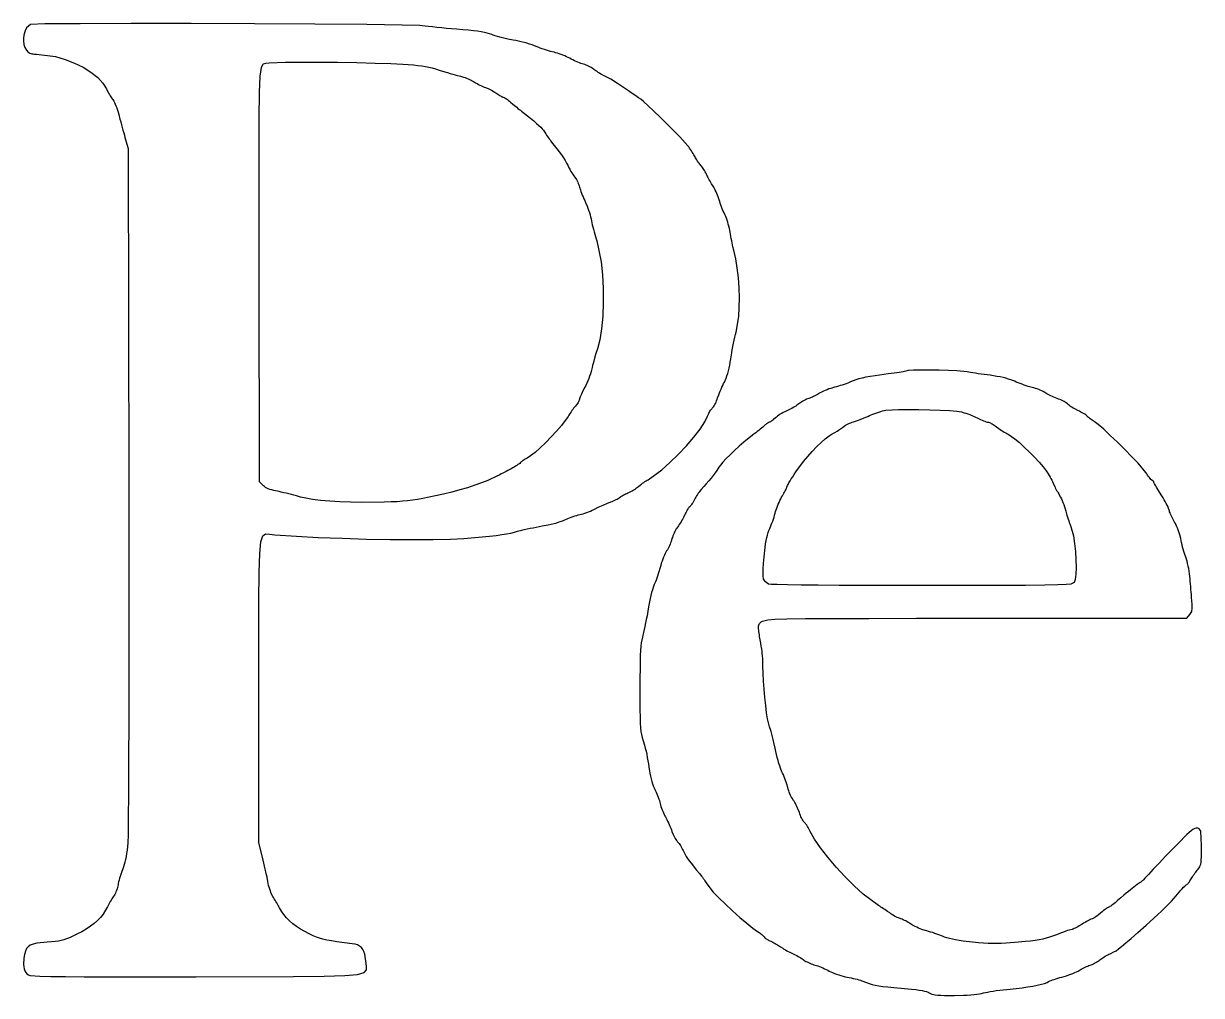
# Model space of a CAD drawing. Extents: x 5 to 1000, y 1 to 273.
# Drawn here: x 267.2 to 596.2, y 1.1 to 272.7 of the extents above; entities that cross this region are included whole.
import ezdxf

# ---------------------------------------------------------------- set-up
doc = ezdxf.new("R2010")
doc.units = 0
doc.layers.add('SILK_SCREEN', color=15, linetype='CONTINUOUS')

msp = doc.modelspace()

# ---------------------------------------------------------------- linework, layer by layer
at = {"layer": 'SILK_SCREEN'}
for points in [[(269.12, 272.42), (268.03, 271.45), (267.64, 270.67), (267.36, 269.77), (267.2, 268.79), (267.17, 267.8), (267.28, 266.85), (267.54, 265.98), (267.96, 265.25), (268.41, 264.76), (268.65, 264.58), (268.89, 264.43), (269.17, 264.32), (269.48, 264.24), (269.84, 264.18), (270.26, 264.15), (270.75, 264.12), (276.08, 263.42), (278.77, 262.65), (281.38, 261.63), (283.81, 260.43), (286.01, 259.06), (287.88, 257.58), (289.34, 256.02), (290.33, 254.42), (290.72, 253.63), (290.94, 253.23), (291.15, 252.85), (291.36, 252.5), (291.56, 252.17), (291.76, 251.88), (291.93, 251.64), (292.08, 251.46), (292.4, 250.96), (292.59, 250.58), (292.79, 250.14), (292.99, 249.63), (293.19, 249.08), (293.39, 248.5), (293.57, 247.9), (293.75, 247.29), (294.1, 245.93), (294.31, 245.18), (294.52, 244.41), (294.73, 243.63), (294.94, 242.86), (295.15, 242.13), (295.33, 241.44), (295.5, 240.83), (296.42, 237.71), (296.54, 143.12), (296.57, 106.8), (296.57, 91.44), (296.55, 78.06), (296.53, 66.74), (296.49, 57.57), (296.43, 50.62), (296.37, 45.99), (296.29, 43.75), (296.08, 41.69), (295.95, 40.77), (295.81, 39.91), (295.66, 39.12), (295.49, 38.39), (295.31, 37.7), (295.1, 37.06), (294.88, 36.46), (294.49, 35.47), (294.31, 34.93), (294.14, 34.39), (293.98, 33.86), (293.84, 33.34), (293.73, 32.86), (293.64, 32.42), (293.58, 32.04), (293.42, 31.29), (293.29, 30.89), (293.15, 30.48), (292.99, 30.08), (292.82, 29.69), (292.63, 29.33), (292.44, 29), (292.25, 28.71), (291.84, 28.11), (291.62, 27.76), (291.4, 27.39), (291.18, 27.02), (290.98, 26.64), (290.79, 26.27), (290.61, 25.92), (290.46, 25.58), (289.39, 23.79), (288.67, 22.92), (287.85, 22.08), (286.91, 21.25), (285.85, 20.45), (284.69, 19.68), (283.42, 18.93), (282.04, 18.21), (280, 17.24), (279.19, 16.9), (278.44, 16.63), (277.69, 16.43), (276.91, 16.29), (276.03, 16.17), (274.99, 16.08), (273.75, 16), (270.85, 15.7), (269.83, 15.47), (269.03, 15.16), (268.43, 14.74), (267.99, 14.19), (267.68, 13.49), (267.46, 12.6), (267.29, 11.5), (267.17, 9.81), (267.22, 9.12), (267.33, 8.51), (267.51, 7.99), (267.77, 7.55), (268.1, 7.19), (268.51, 6.89), (269, 6.67), (271.74, 6.5), (274.78, 6.44), (278.92, 6.39), (284.13, 6.36), (290.4, 6.34), (297.71, 6.32), (306.04, 6.32), (315.38, 6.33), (342.61, 6.4), (351.12, 6.49), (356.91, 6.67), (360.48, 7), (362.35, 7.53), (363.02, 8.29), (363, 9.33), (362.79, 10.71), (362.51, 12.62), (362.26, 13.37), (361.94, 14), (361.54, 14.51), (361.06, 14.92), (360.47, 15.23), (359.79, 15.45), (359, 15.58), (354.72, 16.11), (353.16, 16.34), (351.88, 16.57), (350.81, 16.81), (349.87, 17.09), (348.97, 17.42), (348.04, 17.81), (347, 18.29), (344.58, 19.61), (343.47, 20.36), (342.43, 21.15), (341.48, 21.98), (340.61, 22.85), (339.85, 23.74), (339.2, 24.66), (338.67, 25.58), (338.31, 26.26), (338.11, 26.63), (337.89, 27.01), (337.67, 27.39), (337.45, 27.76), (337.23, 28.12), (337.02, 28.45), (336.83, 28.75), (336.48, 29.42), (336.3, 29.85), (336.12, 30.32), (335.95, 30.82), (335.78, 31.35), (335.64, 31.88), (335.51, 32.4), (335.42, 32.92), (335.19, 34.12), (335.05, 34.84), (334.88, 35.63), (334.7, 36.44), (334.51, 37.28), (334.31, 38.12), (334.11, 38.93), (333.92, 39.71), (332.92, 43.79), (332.92, 86.04), (332.91, 111.37), (332.97, 119.25), (333.14, 124.57), (333.48, 127.83), (334.02, 129.5), (334.81, 130.07), (335.92, 130), (337.38, 129.79), (349.48, 129.1), (356.17, 128.84), (362.97, 128.64), (369.64, 128.52), (375.94, 128.47), (381.62, 128.49), (386.46, 128.6), (390.21, 128.79), (395.29, 129.24), (397.38, 129.45), (399.19, 129.66), (400.76, 129.87), (402.13, 130.08), (403.3, 130.3), (404.32, 130.54), (405.21, 130.79), (406.35, 131.1), (407.06, 131.27), (407.85, 131.45), (408.67, 131.63), (409.53, 131.81), (410.4, 131.98), (411.26, 132.14), (412.08, 132.29), (413.75, 132.61), (414.58, 132.8), (415.38, 133), (416.14, 133.2), (416.84, 133.41), (417.46, 133.61), (418, 133.81), (418.42, 134), (419.24, 134.37), (419.71, 134.56), (420.2, 134.75), (420.71, 134.93), (421.21, 135.09), (421.7, 135.24), (422.16, 135.36), (422.58, 135.46), (423.48, 135.69), (423.98, 135.85), (424.5, 136.03), (425.02, 136.23), (425.53, 136.44), (426.02, 136.66), (426.47, 136.87), (426.88, 137.08), (427.71, 137.51), (428.16, 137.73), (428.62, 137.94), (429.07, 138.14), (429.5, 138.33), (429.92, 138.49), (430.29, 138.64), (430.63, 138.75), (431.29, 138.99), (431.64, 139.14), (432, 139.3), (432.35, 139.47), (432.69, 139.64), (433.01, 139.82), (433.3, 140), (433.54, 140.17), (434.08, 140.52), (434.38, 140.7), (434.7, 140.89), (435.03, 141.07), (435.35, 141.24), (435.67, 141.4), (435.97, 141.54), (436.25, 141.67), (436.83, 141.92), (437.16, 142.09), (437.49, 142.28), (437.82, 142.48), (438.14, 142.69), (438.44, 142.9), (438.72, 143.12), (438.96, 143.33), (439.49, 143.78), (439.8, 144.01), (440.12, 144.25), (440.44, 144.48), (440.77, 144.69), (441.09, 144.89), (441.39, 145.07), (441.67, 145.21), (445.51, 147.95), (447.76, 149.98), (450.08, 152.26), (452.34, 154.68), (454.42, 157.09), (456.18, 159.37), (457.51, 161.38), (458.29, 163), (458.5, 163.55), (458.64, 163.83), (458.78, 164.11), (458.94, 164.38), (459.1, 164.63), (459.26, 164.85), (459.43, 165.05), (459.58, 165.21), (459.91, 165.6), (460.09, 165.87), (460.27, 166.18), (460.45, 166.52), (460.63, 166.89), (460.8, 167.28), (460.95, 167.68), (461.08, 168.08), (461.4, 168.97), (461.6, 169.47), (461.81, 169.99), (462.04, 170.53), (462.28, 171.06), (462.51, 171.57), (462.74, 172.06), (462.96, 172.5), (463.46, 173.61), (463.68, 174.23), (463.89, 174.89), (464.09, 175.61), (464.28, 176.37), (464.45, 177.18), (464.6, 178.04), (464.75, 178.96), (465.02, 180.62), (465.18, 181.51), (465.35, 182.42), (465.53, 183.32), (465.71, 184.2), (465.9, 185.02), (466.08, 185.76), (466.25, 186.42), (466.97, 190.8), (467.13, 193.35), (467.18, 196.06), (467.1, 198.84), (466.9, 201.64), (466.57, 204.37), (466.14, 206.97), (465.58, 209.38), (465.37, 210.29), (465.25, 210.83), (465.13, 211.4), (465.01, 212), (464.89, 212.6), (464.78, 213.2), (464.67, 213.78), (464.58, 214.33), (464.37, 215.43), (464.23, 216.02), (464.07, 216.61), (463.9, 217.19), (463.72, 217.74), (463.54, 218.26), (463.35, 218.73), (463.17, 219.13), (462.78, 219.93), (462.58, 220.4), (462.38, 220.9), (462.18, 221.41), (461.99, 221.93), (461.82, 222.44), (461.67, 222.92), (461.54, 223.38), (461.24, 224.27), (461.05, 224.74), (460.85, 225.22), (460.64, 225.69), (460.42, 226.13), (460.2, 226.55), (459.99, 226.93), (459.79, 227.25), (459.38, 227.88), (459.17, 228.23), (458.96, 228.6), (458.76, 228.98), (458.56, 229.35), (458.38, 229.7), (458.22, 230.04), (458.08, 230.33), (457.81, 230.93), (457.64, 231.24), (457.45, 231.56), (457.26, 231.87), (457.06, 232.17), (456.86, 232.45), (456.68, 232.7), (456.5, 232.92), (456.11, 233.38), (455.9, 233.65), (455.69, 233.94), (455.48, 234.24), (455.28, 234.55), (455.1, 234.85), (454.93, 235.14), (454.79, 235.42), (454.45, 236.02), (454.23, 236.36), (454, 236.73), (453.76, 237.1), (453.5, 237.47), (453.25, 237.83), (452.99, 238.18), (452.75, 238.5), (450.49, 241.01), (448.84, 242.72), (447, 244.58), (445.12, 246.44), (443.3, 248.19), (441.69, 249.71), (440.41, 250.85), (439.58, 251.5), (438.96, 251.93), (438.59, 252.19), (438.19, 252.46), (437.78, 252.75), (437.36, 253.03), (436.94, 253.32), (436.54, 253.58), (436.17, 253.83), (433.92, 255.38), (433.07, 255.95), (432.36, 256.41), (431.75, 256.8), (431.21, 257.12), (430.69, 257.41), (430.16, 257.68), (429.58, 257.96), (428.85, 258.33), (428.47, 258.55), (428.09, 258.77), (427.72, 258.99), (427.38, 259.22), (427.06, 259.44), (426.78, 259.64), (426.54, 259.83), (426.03, 260.2), (425.72, 260.39), (425.38, 260.57), (425.03, 260.74), (424.67, 260.9), (424.31, 261.05), (423.96, 261.18), (423.63, 261.29), (422.88, 261.53), (422.45, 261.69), (422, 261.87), (421.53, 262.07), (421.06, 262.29), (420.6, 262.51), (420.16, 262.73), (419.75, 262.96), (418.87, 263.39), (418.38, 263.61), (417.86, 263.83), (417.33, 264.03), (416.81, 264.22), (416.3, 264.39), (415.82, 264.52), (415.38, 264.62), (414.42, 264.86), (413.87, 265.02), (413.29, 265.2), (412.69, 265.4), (412.09, 265.61), (411.5, 265.82), (410.94, 266.04), (410.42, 266.25), (409.23, 266.71), (408.53, 266.94), (407.78, 267.16), (407, 267.38), (406.21, 267.58), (405.42, 267.76), (404.67, 267.91), (403.96, 268.04), (402.5, 268.31), (401.75, 268.48), (401, 268.66), (400.27, 268.84), (399.59, 269.04), (398.96, 269.23), (398.41, 269.41), (397.96, 269.58), (396.68, 269.99), (395.91, 270.17), (395.02, 270.33), (394, 270.49), (392.83, 270.64), (391.47, 270.79), (389.93, 270.93), (388.17, 271.08), (385.37, 271.32), (383.99, 271.45), (382.67, 271.57), (381.44, 271.7), (380.31, 271.82), (379.34, 271.93), (378.53, 272.03), (377.92, 272.13), (363.06, 272.42), (348.59, 272.52), (331.67, 272.6), (313.98, 272.65), (297.2, 272.66), (283.01, 272.62), (273.09, 272.54)], [(373.13, 261.33), (376.12, 261.11), (377.35, 260.98), (378.44, 260.84), (379.44, 260.68), (380.39, 260.49), (381.33, 260.26), (382.3, 259.99), (383.33, 259.67), (384.83, 259.19), (385.6, 258.95), (386.35, 258.73), (387.07, 258.52), (387.75, 258.32), (388.35, 258.16), (388.87, 258.02), (389.29, 257.92), (390.08, 257.7), (390.51, 257.56), (390.94, 257.4), (391.37, 257.22), (391.79, 257.04), (392.18, 256.85), (392.53, 256.65), (392.83, 256.46), (393.48, 256.07), (393.86, 255.87), (394.25, 255.66), (394.66, 255.46), (395.07, 255.27), (395.48, 255.09), (395.86, 254.93), (396.21, 254.79), (396.95, 254.51), (397.34, 254.33), (397.73, 254.14), (398.11, 253.93), (398.48, 253.72), (398.83, 253.52), (399.14, 253.31), (399.42, 253.12), (399.92, 252.76), (400.16, 252.6), (400.39, 252.45), (400.61, 252.33), (400.8, 252.22), (400.97, 252.15), (401.11, 252.1), (401.21, 252.08), (401.47, 252), (401.65, 251.89), (401.87, 251.76), (402.11, 251.59), (402.38, 251.4), (402.65, 251.18), (402.93, 250.95), (403.21, 250.71), (403.85, 250.16), (404.21, 249.87), (404.58, 249.56), (404.94, 249.26), (405.3, 248.97), (405.65, 248.69), (405.97, 248.43), (406.25, 248.21), (408.78, 246.21), (409.74, 245.44), (410.52, 244.78), (411.15, 244.21), (411.65, 243.71), (412.06, 243.27), (412.39, 242.84), (412.67, 242.42), (413.05, 241.83), (413.28, 241.5), (413.52, 241.15), (413.76, 240.81), (414.01, 240.46), (414.26, 240.13), (414.49, 239.82), (414.71, 239.54), (416.16, 237.7), (416.83, 236.81), (417.44, 235.95), (417.99, 235.14), (418.48, 234.38), (418.89, 233.69), (419.22, 233.07), (419.46, 232.54), (419.75, 231.95), (420.11, 231.31), (420.31, 230.99), (420.5, 230.68), (420.7, 230.38), (420.9, 230.11), (421.08, 229.88), (421.45, 229.37), (421.64, 229.05), (421.81, 228.72), (421.98, 228.36), (422.14, 228), (422.28, 227.64), (422.4, 227.29), (422.5, 226.96), (422.73, 226.19), (422.9, 225.74), (423.08, 225.24), (423.28, 224.73), (423.49, 224.21), (423.72, 223.69), (423.94, 223.18), (424.17, 222.71), (424.62, 221.68), (424.84, 221.09), (425.05, 220.49), (425.25, 219.87), (425.44, 219.25), (425.6, 218.66), (425.73, 218.1), (425.83, 217.58), (426.06, 216.47), (426.2, 215.84), (426.37, 215.17), (426.55, 214.49), (426.74, 213.81), (426.94, 213.16), (427.14, 212.53), (427.33, 211.96), (428.56, 206.11), (428.92, 202.5), (429.12, 198.65), (429.14, 194.73), (428.99, 190.92), (428.67, 187.38), (428.17, 184.28), (427.5, 181.79), (427.17, 180.77), (426.99, 180.19), (426.81, 179.58), (426.47, 178.32), (426.31, 177.71), (426.16, 177.12), (426.04, 176.58), (425.74, 175.44), (425.54, 174.79), (425.31, 174.13), (425.06, 173.46), (424.79, 172.8), (424.52, 172.17), (424.24, 171.58), (423.96, 171.04), (423.46, 170.03), (423.23, 169.56), (423.02, 169.11), (422.85, 168.71), (422.7, 168.36), (422.59, 168.07), (422.52, 167.85), (422.5, 167.71), (422.42, 167.41), (422.34, 167.22), (422.22, 167), (422.08, 166.77), (421.91, 166.52), (421.73, 166.26), (421.54, 166), (421.33, 165.75), (420.86, 165.18), (420.62, 164.86), (420.37, 164.52), (420.13, 164.18), (419.9, 163.84), (419.67, 163.51), (419.47, 163.2), (419.29, 162.92), (417.42, 160.36), (416.09, 158.81), (414.6, 157.19), (413.05, 155.6), (411.51, 154.12), (410.07, 152.84), (408.82, 151.84), (407.83, 151.21), (407.29, 150.92), (407.03, 150.77), (406.78, 150.62), (406.57, 150.47), (406.38, 150.33), (406.22, 150.21), (406.11, 150.09), (406.04, 150), (405.79, 149.77), (405.57, 149.6), (405.3, 149.42), (404.99, 149.21), (404.63, 148.99), (404.25, 148.76), (403.84, 148.53), (403.42, 148.29), (402.5, 147.8), (402.02, 147.54), (401.08, 147.04), (400.64, 146.81), (400.24, 146.59), (399.88, 146.41), (399.58, 146.25), (396.86, 144.99), (395.15, 144.32), (393.24, 143.65), (391.19, 142.99), (389.03, 142.35), (386.8, 141.74), (384.54, 141.17), (382.29, 140.67), (378.75, 139.95), (377.25, 139.69), (375.84, 139.47), (374.46, 139.31), (373.04, 139.18), (371.52, 139.07), (369.83, 138.99), (367.92, 138.92), (361.61, 138.84), (358.5, 138.9), (355.52, 139.02), (352.71, 139.19), (350.15, 139.42), (347.89, 139.7), (346, 140.02), (344.54, 140.38), (343.39, 140.71), (342.72, 140.88), (342.01, 141.07), (341.29, 141.25), (340.56, 141.42), (339.85, 141.59), (339.17, 141.74), (338.54, 141.88), (337.09, 142.18), (336.49, 142.34), (335.97, 142.51), (335.51, 142.69), (335.11, 142.88), (334.75, 143.08), (334.44, 143.3), (334.17, 143.54), (333.13, 144.58), (333, 202.46), (332.95, 235.81), (332.98, 246.27), (333.08, 253.44), (333.29, 257.92), (333.63, 260.37), (334.13, 261.39), (334.83, 261.63), (335.75, 261.71), (340.34, 261.89), (344.52, 261.91), (349.48, 261.89), (354.85, 261.83), (360.27, 261.75), (365.36, 261.63), (369.77, 261.49)], [(513.67, 175.58), (513.29, 175.47), (512.9, 175.39), (512.4, 175.29), (511.8, 175.19), (511.11, 175.09), (510.36, 174.98), (509.55, 174.86), (508.71, 174.75), (505.14, 174.28), (503.72, 174.06), (502.49, 173.84), (501.43, 173.61), (500.5, 173.37), (499.68, 173.12), (498.93, 172.85), (498.21, 172.54), (497.43, 172.21), (496.96, 172.03), (496.45, 171.85), (495.91, 171.67), (495.36, 171.5), (494.81, 171.33), (494.27, 171.18), (493.75, 171.04), (492.71, 170.74), (492.18, 170.56), (491.66, 170.37), (491.15, 170.17), (490.68, 169.96), (490.26, 169.76), (489.89, 169.56), (489.58, 169.38), (488.98, 169.02), (488.64, 168.84), (488.28, 168.66), (487.91, 168.48), (487.54, 168.31), (487.19, 168.16), (486.85, 168.03), (486.54, 167.92), (485.92, 167.69), (485.59, 167.55), (485.25, 167.38), (484.92, 167.2), (484.61, 167.01), (484.31, 166.81), (484.03, 166.61), (483.79, 166.42), (483.25, 166.02), (482.92, 165.8), (482.55, 165.58), (482.17, 165.36), (481.78, 165.14), (481.38, 164.94), (481, 164.75), (480.63, 164.58), (479.83, 164.21), (479.42, 163.99), (479, 163.75), (478.59, 163.49), (478.2, 163.23), (477.83, 162.98), (477.5, 162.73), (477.21, 162.5), (476.71, 162.06), (476.47, 161.86), (476.24, 161.69), (476.03, 161.54), (475.85, 161.42), (475.7, 161.33), (475.58, 161.27), (475.5, 161.25), (475.31, 161.19), (475.18, 161.12), (475.04, 161.03), (474.88, 160.92), (474.71, 160.79), (474.53, 160.65), (474.35, 160.5), (474.17, 160.33), (473.68, 159.89), (473.35, 159.61), (472.98, 159.31), (472.58, 158.99), (472.15, 158.66), (471.71, 158.33), (471.27, 157.99), (470.83, 157.67), (468.42, 155.72), (467.12, 154.58), (465.82, 153.39), (464.59, 152.21), (463.48, 151.1), (462.55, 150.11), (461.86, 149.3), (461.46, 148.71), (460.84, 147.75), (460.38, 147.12), (459.84, 146.41), (459.23, 145.66), (458.58, 144.87), (457.9, 144.07), (457.2, 143.27), (456.5, 142.5), (456.1, 142.02), (455.88, 141.73), (455.66, 141.41), (455.43, 141.07), (455.21, 140.73), (455, 140.38), (454.8, 140.04), (454.63, 139.71), (454.3, 139.08), (454.13, 138.79), (453.96, 138.52), (453.8, 138.27), (453.65, 138.06), (453.51, 137.88), (453.39, 137.75), (453.29, 137.67), (453.07, 137.46), (452.94, 137.28), (452.78, 137.05), (452.61, 136.78), (452.44, 136.48), (452.26, 136.16), (452.09, 135.82), (451.92, 135.46), (451.55, 134.7), (451.33, 134.3), (451.1, 133.88), (450.86, 133.47), (450.61, 133.08), (450.37, 132.71), (450.13, 132.37), (449.92, 132.08), (449.52, 131.46), (449.31, 131.1), (449.11, 130.71), (448.92, 130.31), (448.74, 129.9), (448.58, 129.5), (448.45, 129.11), (448.33, 128.75), (448.11, 127.99), (447.96, 127.59), (447.8, 127.17), (447.62, 126.76), (447.43, 126.36), (447.23, 125.98), (447.03, 125.64), (446.83, 125.33), (446.44, 124.61), (446.22, 124.13), (446, 123.61), (445.77, 123.04), (445.56, 122.45), (445.35, 121.85), (445.17, 121.25), (445, 120.67), (444.66, 119.48), (444.47, 118.88), (444.27, 118.29), (444.07, 117.72), (443.88, 117.19), (443.7, 116.71), (443.53, 116.29), (443.38, 115.96), (443.03, 115.08), (442.84, 114.45), (442.64, 113.71), (442.44, 112.89), (442.24, 112.01), (442.05, 111.08), (441.87, 110.13), (441.71, 109.17), (441.35, 107.18), (441.16, 106.17), (440.96, 105.18), (440.77, 104.22), (440.58, 103.33), (440.4, 102.52), (440.23, 101.82), (440.08, 101.25), (439.76, 99.65), (439.64, 98.69), (439.55, 97.54), (439.48, 96.14), (439.43, 94.44), (439.4, 92.36), (439.38, 89.86), (439.38, 86.88), (439.39, 80.93), (439.42, 78.83), (439.47, 77.19), (439.55, 75.9), (439.67, 74.86), (439.82, 73.98), (440.03, 73.16), (440.29, 72.29), (440.67, 71.01), (440.87, 70.23), (441.07, 69.4), (441.26, 68.51), (441.44, 67.61), (441.6, 66.71), (441.75, 65.83), (441.88, 65), (442.18, 63.22), (442.34, 62.4), (442.52, 61.62), (442.71, 60.9), (442.91, 60.24), (443.11, 59.65), (443.32, 59.12), (443.54, 58.67), (443.92, 57.88), (444.11, 57.43), (444.29, 56.96), (444.47, 56.48), (444.64, 56), (444.8, 55.54), (444.93, 55.11), (445.04, 54.71), (445.26, 53.91), (445.41, 53.47), (445.57, 53.02), (445.75, 52.57), (445.94, 52.13), (446.13, 51.71), (446.32, 51.33), (446.5, 51), (446.9, 50.25), (447.11, 49.81), (447.34, 49.35), (447.56, 48.86), (447.77, 48.37), (447.98, 47.88), (448.17, 47.41), (448.33, 46.96), (448.67, 46.13), (448.85, 45.73), (449.04, 45.35), (449.23, 45.01), (449.41, 44.7), (449.58, 44.44), (449.74, 44.23), (449.88, 44.08), (450.17, 43.78), (450.34, 43.55), (450.52, 43.28), (450.72, 42.98), (450.91, 42.65), (451.1, 42.3), (451.28, 41.94), (451.46, 41.58), (452.02, 40.47), (452.33, 39.94), (452.7, 39.37), (453.14, 38.75), (453.68, 38.04), (454.34, 37.21), (455.13, 36.23), (456.08, 35.08), (456.57, 34.48), (456.82, 34.15), (457.07, 33.81), (457.3, 33.47), (457.52, 33.15), (457.72, 32.83), (457.9, 32.55), (458.04, 32.29), (459.88, 30.02), (461.45, 28.39), (463.29, 26.59), (465.28, 24.73), (467.29, 22.93), (469.2, 21.29), (470.9, 19.95), (472.25, 19), (472.73, 18.69), (472.96, 18.52), (473.19, 18.34), (473.41, 18.16), (473.6, 17.98), (473.78, 17.81), (473.93, 17.65), (474.04, 17.5), (474.31, 17.22), (474.49, 17.07), (474.7, 16.92), (474.92, 16.77), (475.16, 16.62), (475.41, 16.48), (475.66, 16.36), (475.92, 16.25), (476.48, 16), (476.8, 15.84), (477.13, 15.67), (477.46, 15.48), (477.79, 15.28), (478.1, 15.09), (478.4, 14.89), (478.67, 14.71), (479.26, 14.31), (479.62, 14.08), (480.01, 13.85), (480.41, 13.63), (480.82, 13.4), (481.23, 13.19), (481.63, 13), (482, 12.83), (482.76, 12.46), (483.17, 12.26), (483.56, 12.04), (483.95, 11.82), (484.32, 11.6), (484.66, 11.39), (484.96, 11.19), (485.21, 11), (485.77, 10.65), (486.1, 10.48), (486.46, 10.3), (486.83, 10.13), (487.21, 9.97), (487.58, 9.82), (487.95, 9.69), (488.29, 9.58), (489.06, 9.35), (489.5, 9.19), (489.97, 9), (490.45, 8.8), (490.93, 8.59), (491.4, 8.37), (491.84, 8.14), (492.25, 7.92), (493.17, 7.49), (493.72, 7.27), (494.31, 7.06), (494.92, 6.86), (495.54, 6.67), (496.15, 6.51), (496.74, 6.36), (497.29, 6.25), (498.41, 6.03), (498.97, 5.9), (499.52, 5.77), (500.05, 5.64), (500.54, 5.5), (500.98, 5.37), (501.36, 5.24), (501.67, 5.12), (503.39, 4.45), (504.22, 4.2), (505.1, 3.99), (506.09, 3.81), (507.25, 3.65), (508.64, 3.49), (510.32, 3.34), (512.33, 3.17), (515.26, 2.88), (516.42, 2.75), (517.4, 2.61), (518.22, 2.48), (518.9, 2.34), (519.44, 2.18), (519.87, 2.02), (520.21, 1.83), (520.91, 1.49), (521.35, 1.37), (521.89, 1.28), (522.57, 1.21), (523.42, 1.17), (524.46, 1.14), (525.72, 1.13), (527.25, 1.12), (529.75, 1.18), (530.84, 1.23), (531.82, 1.29), (532.71, 1.36), (533.51, 1.46), (534.22, 1.56), (534.84, 1.69), (535.38, 1.83), (536.47, 2.08), (537.21, 2.21), (538.04, 2.34), (538.94, 2.47), (539.89, 2.6), (540.87, 2.72), (541.86, 2.82), (542.83, 2.92), (546.15, 3.28), (547.69, 3.5), (549.12, 3.74), (550.4, 3.99), (551.52, 4.25), (552.43, 4.5), (553.11, 4.76), (553.54, 5), (553.91, 5.19), (554.23, 5.31), (554.62, 5.46), (555.07, 5.61), (555.58, 5.77), (556.12, 5.93), (556.7, 6.09), (557.29, 6.25), (558.54, 6.63), (559.17, 6.84), (559.78, 7.06), (560.36, 7.28), (560.9, 7.51), (561.37, 7.73), (561.77, 7.93), (562.08, 8.12), (562.69, 8.48), (563.03, 8.66), (563.39, 8.84), (563.76, 9.02), (564.12, 9.19), (564.48, 9.34), (564.82, 9.47), (565.12, 9.58), (565.75, 9.81), (566.08, 9.96), (566.41, 10.13), (566.74, 10.32), (567.06, 10.51), (567.36, 10.7), (567.63, 10.9), (567.88, 11.08), (568.4, 11.47), (568.7, 11.67), (569.03, 11.88), (569.37, 12.08), (569.71, 12.27), (570.06, 12.45), (570.39, 12.61), (570.71, 12.75), (571.8, 13.27), (572.38, 13.63), (573.08, 14.14), (573.96, 14.84), (575.11, 15.8), (576.59, 17.07), (578.47, 18.72), (580.83, 20.79), (582.96, 22.7), (584.03, 23.7), (585.08, 24.7), (586.08, 25.68), (587.01, 26.6), (587.85, 27.46), (588.56, 28.23), (589.13, 28.88), (590.07, 30), (590.5, 30.5), (590.91, 30.95), (591.27, 31.34), (591.58, 31.65), (591.83, 31.88), (592.02, 32.03), (592.13, 32.08), (592.29, 32.18), (592.41, 32.3), (592.55, 32.46), (592.7, 32.65), (592.87, 32.87), (593.03, 33.11), (593.21, 33.38), (593.38, 33.67), (593.76, 34.27), (593.97, 34.6), (594.2, 34.93), (594.43, 35.26), (594.67, 35.58), (594.89, 35.88), (595.1, 36.14), (595.29, 36.38), (595.77, 37.06), (595.93, 37.42), (596.05, 37.84), (596.14, 38.36), (596.2, 39.01), (596.23, 39.82), (596.25, 40.84), (596.25, 42.08), (596.23, 43.7), (596.21, 44.45), (596.19, 45.14), (596.16, 45.76), (596.12, 46.3), (596.08, 46.73), (596.04, 47.06), (596, 47.25), (595.54, 47.79), (595.21, 47.88), (594.82, 47.86), (594.38, 47.73), (593.89, 47.49), (593.36, 47.14), (592.8, 46.68), (592.21, 46.13), (589.73, 43.61), (588.04, 41.87), (586.24, 39.99), (584.44, 38.11), (582.79, 36.37), (581.42, 34.91), (580.46, 33.88), (580.04, 33.42), (579.87, 33.24), (579.72, 33.12), (579.54, 32.97), (579.33, 32.81), (579.1, 32.63), (578.85, 32.45), (578.6, 32.27), (578.33, 32.08), (577.35, 31.37), (576.88, 31.01), (576.39, 30.63), (575.86, 30.19), (575.26, 29.7), (574.57, 29.12), (573.77, 28.43), (572.83, 27.63), (572.1, 27), (571.75, 26.72), (571.43, 26.47), (571.14, 26.25), (570.89, 26.08), (570.68, 25.94), (570.52, 25.86), (570.42, 25.83), (570.16, 25.73), (569.96, 25.6), (569.72, 25.44), (569.44, 25.24), (569.14, 25.01), (568.81, 24.75), (568.47, 24.47), (568.12, 24.17), (567.43, 23.59), (567.09, 23.33), (566.77, 23.09), (566.48, 22.89), (566.21, 22.73), (565.99, 22.6), (565.82, 22.53), (565.71, 22.5), (565.38, 22.41), (565.13, 22.3), (564.84, 22.15), (564.5, 21.98), (564.13, 21.77), (563.74, 21.54), (563.33, 21.3), (562.92, 21.04), (562.09, 20.54), (561.7, 20.31), (561.33, 20.11), (561, 19.93), (560.7, 19.79), (560.45, 19.68), (560.26, 19.61), (560.12, 19.58), (559.68, 19.49), (559.31, 19.38), (558.86, 19.23), (558.34, 19.05), (557.75, 18.84), (557.12, 18.61), (556.45, 18.35), (555.75, 18.08), (553.76, 17.36), (552.85, 17.09), (551.93, 16.86), (550.93, 16.67), (549.82, 16.49), (548.52, 16.33), (546.99, 16.17), (545.17, 16), (541.71, 15.72), (540.32, 15.64), (539.07, 15.6), (537.88, 15.6), (536.68, 15.64), (535.4, 15.72), (533.98, 15.84), (532.33, 16), (529.7, 16.31), (528.58, 16.47), (527.58, 16.64), (526.68, 16.81), (525.87, 17), (525.14, 17.21), (524.48, 17.43), (523.88, 17.67), (522.88, 18.05), (522.33, 18.25), (521.75, 18.46), (521.17, 18.66), (520.59, 18.84), (520.04, 19.01), (519.51, 19.17), (519.04, 19.29), (518.12, 19.59), (517.64, 19.76), (517.18, 19.95), (516.73, 20.15), (516.3, 20.35), (515.91, 20.56), (515.57, 20.76), (515.29, 20.96), (514.72, 21.34), (514.38, 21.53), (514.03, 21.73), (513.67, 21.92), (513.31, 22.09), (512.95, 22.25), (512.61, 22.39), (512.29, 22.5), (511.62, 22.76), (511.25, 22.92), (510.87, 23.11), (510.49, 23.31), (510.13, 23.52), (509.77, 23.74), (509.45, 23.95), (509.17, 24.17), (508.56, 24.6), (508.21, 24.84), (507.84, 25.09), (507.46, 25.34), (507.08, 25.59), (506.71, 25.82), (506.36, 26.03), (506.04, 26.21), (501.75, 29.43), (499.27, 31.71), (496.72, 34.27), (494.21, 36.99), (491.87, 39.73), (489.8, 42.38), (488.13, 44.8), (486.96, 46.88), (486.57, 47.64), (486.37, 48.01), (486.16, 48.35), (485.96, 48.67), (485.77, 48.95), (485.59, 49.19), (485.43, 49.37), (485.29, 49.5), (485.01, 49.84), (484.85, 50.09), (484.69, 50.38), (484.52, 50.71), (484.36, 51.06), (484.2, 51.43), (484.05, 51.82), (483.92, 52.21), (483.62, 53.05), (483.44, 53.48), (483.25, 53.91), (483.04, 54.32), (482.84, 54.71), (482.64, 55.06), (482.44, 55.37), (482.25, 55.63), (481.87, 56.22), (481.67, 56.59), (481.48, 57), (481.29, 57.43), (481.1, 57.88), (480.94, 58.33), (480.79, 58.78), (480.67, 59.21), (480.39, 60.15), (480.23, 60.67), (480.04, 61.19), (479.85, 61.72), (479.65, 62.24), (479.44, 62.73), (479.24, 63.18), (479.04, 63.58), (478.64, 64.58), (478.42, 65.23), (478.18, 65.97), (477.95, 66.76), (477.72, 67.6), (477.51, 68.46), (477.3, 69.32), (477.12, 70.17), (476.77, 71.82), (476.58, 72.64), (476.39, 73.42), (476.2, 74.16), (476.02, 74.82), (475.85, 75.39), (475.71, 75.86), (475.58, 76.21), (475.05, 78.39), (474.78, 80.12), (474.52, 82.14), (474.28, 84.35), (474.08, 86.66), (473.91, 88.95), (473.8, 91.14), (473.75, 93.12), (473.7, 94.56), (473.67, 95.28), (473.62, 95.99), (473.57, 96.66), (473.51, 97.29), (473.45, 97.86), (473.37, 98.35), (473.29, 98.75), (473.14, 99.54), (473.05, 99.99), (472.97, 100.47), (472.89, 100.95), (472.81, 101.44), (472.74, 101.91), (472.67, 102.37), (472.62, 102.79), (472.53, 103.88), (472.53, 104.27), (472.57, 104.58), (472.65, 104.84), (472.79, 105.06), (472.98, 105.27), (473.25, 105.48), (473.58, 105.71), (475.1, 106.09), (477.08, 106.22), (480.46, 106.32), (485.67, 106.39), (493.14, 106.43), (503.32, 106.46), (516.62, 106.49), (533.5, 106.5), (592.21, 106.54), (593.04, 107.54), (593.4, 108.08), (593.52, 108.36), (593.61, 108.68), (593.66, 109.03), (593.68, 109.46), (593.68, 109.95), (593.64, 110.55), (593.58, 111.25), (593.49, 112.42), (593.44, 113.1), (593.38, 113.83), (593.32, 114.58), (593.26, 115.34), (593.2, 116.09), (593.14, 116.82), (593.08, 117.5), (592.93, 118.89), (592.82, 119.63), (592.69, 120.37), (592.55, 121.1), (592.39, 121.8), (592.23, 122.45), (592.05, 123.04), (591.88, 123.54), (591.53, 124.58), (591.35, 125.17), (591.17, 125.79), (591, 126.41), (590.84, 127.04), (590.7, 127.65), (590.57, 128.22), (590.46, 128.75), (590.2, 129.81), (590.03, 130.37), (589.85, 130.94), (589.64, 131.49), (589.42, 132.02), (589.2, 132.51), (588.97, 132.95), (588.75, 133.33), (588.33, 134.07), (588.13, 134.46), (587.94, 134.85), (587.76, 135.24), (587.6, 135.61), (587.47, 135.95), (587.36, 136.27), (587.29, 136.54), (587.09, 137.19), (586.92, 137.6), (586.7, 138.07), (586.44, 138.57), (586.15, 139.09), (585.84, 139.63), (585.51, 140.17), (585.17, 140.71), (584.52, 141.73), (584.22, 142.22), (583.94, 142.68), (583.69, 143.11), (583.48, 143.49), (583.3, 143.81), (583.17, 144.07), (583.08, 144.25), (582.98, 144.51), (582.92, 144.63), (582.86, 144.73), (582.79, 144.82), (582.72, 144.9), (582.64, 144.95), (582.57, 144.99), (582.5, 145), (582.28, 145.14), (582.11, 145.3), (581.91, 145.52), (581.7, 145.79), (581.46, 146.1), (581.21, 146.44), (580.96, 146.81), (580.71, 147.21), (578.54, 149.8), (576.82, 151.63), (574.87, 153.62), (572.81, 155.66), (570.79, 157.6), (568.94, 159.3), (567.39, 160.63), (566.29, 161.46), (565.7, 161.83), (565.42, 162.02), (565.17, 162.21), (564.94, 162.38), (564.74, 162.55), (564.58, 162.69), (564.45, 162.82), (564.38, 162.92), (564.12, 163.15), (563.91, 163.3), (563.63, 163.48), (563.31, 163.67), (562.96, 163.88), (562.56, 164.1), (562.15, 164.32), (561.71, 164.54), (560.85, 165), (560.44, 165.24), (560.06, 165.47), (559.7, 165.7), (559.39, 165.91), (559.13, 166.11), (558.93, 166.28), (558.79, 166.42), (558.46, 166.69), (558.2, 166.85), (557.9, 167.03), (557.55, 167.21), (557.17, 167.4), (556.77, 167.58), (556.35, 167.76), (555.92, 167.92), (555.05, 168.28), (554.62, 168.47), (554.19, 168.67), (553.78, 168.86), (553.4, 169.06), (553.06, 169.25), (552.77, 169.42), (552.54, 169.58), (551.99, 169.89), (551.63, 170.05), (551.23, 170.22), (550.79, 170.39), (550.33, 170.56), (549.86, 170.72), (549.38, 170.87), (548.92, 171), (547.88, 171.3), (547.31, 171.48), (546.73, 171.67), (546.15, 171.88), (545.58, 172.09), (545.03, 172.3), (544.53, 172.51), (544.08, 172.71), (542.97, 173.14), (542.31, 173.34), (541.59, 173.54), (540.82, 173.73), (539.99, 173.91), (539.12, 174.07), (538.2, 174.23), (537.25, 174.38), (535.53, 174.59), (534.68, 174.72), (533.86, 174.84), (533.08, 174.97), (532.38, 175.09), (531.75, 175.2), (531.23, 175.3), (530.83, 175.38), (527.94, 175.63), (525.62, 175.73), (523.02, 175.79), (520.37, 175.82), (517.88, 175.82), (515.78, 175.78), (514.3, 175.7)], [(529.17, 164.17), (529.99, 163.93), (530.47, 163.77), (530.98, 163.59), (531.52, 163.39), (532.06, 163.17), (532.59, 162.95), (533.1, 162.72), (533.58, 162.5), (534.52, 162.06), (534.96, 161.86), (535.38, 161.69), (535.76, 161.54), (536.1, 161.42), (536.38, 161.33), (536.6, 161.27), (536.75, 161.25), (537.08, 161.17), (537.29, 161.07), (537.54, 160.95), (537.8, 160.8), (538.08, 160.62), (538.37, 160.43), (538.66, 160.22), (538.96, 160), (539.62, 159.5), (540, 159.25), (540.39, 158.99), (540.79, 158.75), (541.18, 158.52), (541.57, 158.3), (541.92, 158.11), (542.25, 157.96), (544.11, 156.66), (545.38, 155.59), (546.76, 154.32), (548.18, 152.94), (549.58, 151.51), (550.88, 150.11), (552, 148.8), (552.88, 147.67), (553.42, 146.85), (553.69, 146.41), (553.96, 145.96), (554.21, 145.51), (554.45, 145.08), (554.65, 144.67), (554.83, 144.29), (554.96, 143.96), (555.25, 143.3), (555.42, 142.94), (555.8, 142.22), (555.99, 141.88), (556.18, 141.55), (556.37, 141.26), (556.54, 141), (556.91, 140.35), (557.12, 139.91), (557.33, 139.4), (557.55, 138.86), (557.76, 138.27), (557.96, 137.67), (558.16, 137.06), (558.33, 136.46), (558.66, 135.27), (558.83, 134.71), (559, 134.17), (559.16, 133.68), (559.31, 133.24), (559.45, 132.87), (559.57, 132.58), (559.67, 132.38), (560.48, 129.49), (560.79, 127.42), (561.02, 125.16), (561.17, 122.87), (561.21, 120.69), (561.15, 118.79), (560.97, 117.32), (560.67, 116.46), (559.77, 116.04), (558.45, 115.9), (556.12, 115.8), (552.45, 115.73), (547.13, 115.68), (539.85, 115.66), (530.27, 115.64), (518.08, 115.63), (501.77, 115.65), (495.01, 115.68), (489.21, 115.72), (484.38, 115.77), (480.56, 115.82), (477.76, 115.89), (476, 115.96), (475.29, 116.04), (474.42, 116.64), (474.14, 117.04), (473.94, 117.56), (473.83, 118.25), (473.79, 119.16), (473.83, 120.33), (473.93, 121.8), (474.08, 123.63), (474.36, 126.23), (474.49, 127.29), (474.64, 128.22), (474.8, 129.04), (474.98, 129.76), (475.18, 130.42), (475.41, 131.04), (475.67, 131.62), (476.05, 132.56), (476.25, 133.1), (476.46, 133.65), (476.66, 134.22), (476.84, 134.78), (477.01, 135.33), (477.17, 135.85), (477.29, 136.33), (477.6, 137.3), (477.8, 137.82), (478.01, 138.35), (478.23, 138.88), (478.47, 139.39), (478.7, 139.87), (478.94, 140.32), (479.17, 140.71), (479.61, 141.42), (479.81, 141.76), (479.98, 142.08), (480.13, 142.38), (480.25, 142.64), (480.34, 142.86), (480.4, 143.04), (480.42, 143.17), (480.57, 143.56), (480.76, 143.92), (481.01, 144.35), (481.31, 144.86), (481.66, 145.43), (482.05, 146.05), (482.47, 146.7), (482.92, 147.38), (485.06, 150.29), (486.28, 151.74), (487.53, 153.14), (488.79, 154.45), (490.02, 155.63), (491.17, 156.64), (492.22, 157.45), (493.12, 158), (493.78, 158.37), (494.48, 158.79), (494.82, 159.01), (495.15, 159.23), (495.45, 159.44), (495.73, 159.64), (495.96, 159.83), (496.48, 160.21), (496.81, 160.41), (497.16, 160.61), (497.54, 160.8), (497.93, 160.98), (498.32, 161.14), (498.71, 161.29), (499.08, 161.42), (499.92, 161.69), (500.4, 161.87), (500.92, 162.06), (501.98, 162.48), (502.51, 162.7), (503.02, 162.91), (503.5, 163.13), (504.48, 163.54), (505.01, 163.75), (505.56, 163.94), (506.11, 164.12), (506.65, 164.28), (507.17, 164.42), (507.65, 164.54), (508.08, 164.63), (511.63, 164.82), (514.31, 164.84), (517.29, 164.81), (520.36, 164.75), (523.3, 164.65), (525.9, 164.51), (527.92, 164.35)]]:
    msp.add_lwpolyline(points, close=True, dxfattribs=at)

doc.saveas('drawing.dxf')
